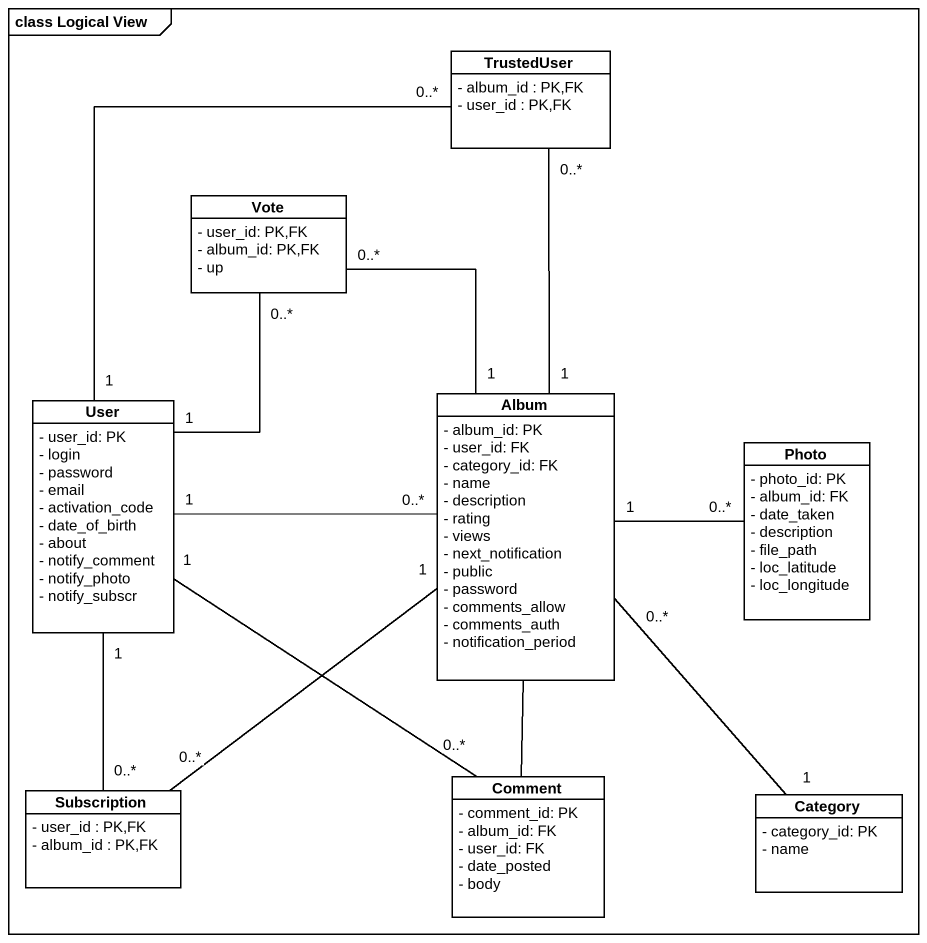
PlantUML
@startuml
mainframe class Logical View
hide circle
hide empty members
skinparam classAttributeIconSize 0
class TrustedUser {
  - album_id : PK,FK
  - user_id : PK,FK
}
class Vote {
  - user_id: PK,FK
  - album_id: PK,FK
  - up
}
class User {
  - user_id: PK
  - login
  - password
  - email
  - activation_code
  - date_of_birth
  - about
  - notify_comment
  - notify_photo
  - notify_subscr
}
class Album {
  - album_id: PK
  - user_id: FK
  - category_id: FK
  - name
  - description
  - rating
  - views
  - next_notification
  - public
  - password
  - comments_allow
  - comments_auth
  - notification_period
}
class Photo {
  - photo_id: PK
  - album_id: FK
  - date_taken
  - description
  - file_path
  - loc_latitude
  - loc_longitude
}
class Subscription {
  - user_id : PK,FK
  - album_id : PK,FK
}
class Comment {
  - comment_id: PK
  - album_id: FK
  - user_id: FK
  - date_posted
  - body
}
class Category {
  - category_id: PK
  - name
}
Vote "0..*" -- "1" Album
User "1" -up- "0..*" TrustedUser
User "1" -up- "0..*" Vote
User "1" -right- "0..*" Album
User "1" -- "0..*" Subscription
User "1" -- "0..*" Comment
Album "1" -up- "0..*" TrustedUser
Album "1" -- "0..*" Subscription
Album -- Comment
Album "0..*" -- "1" Category
Photo "0..*" -left- "1" Album
@enduml
